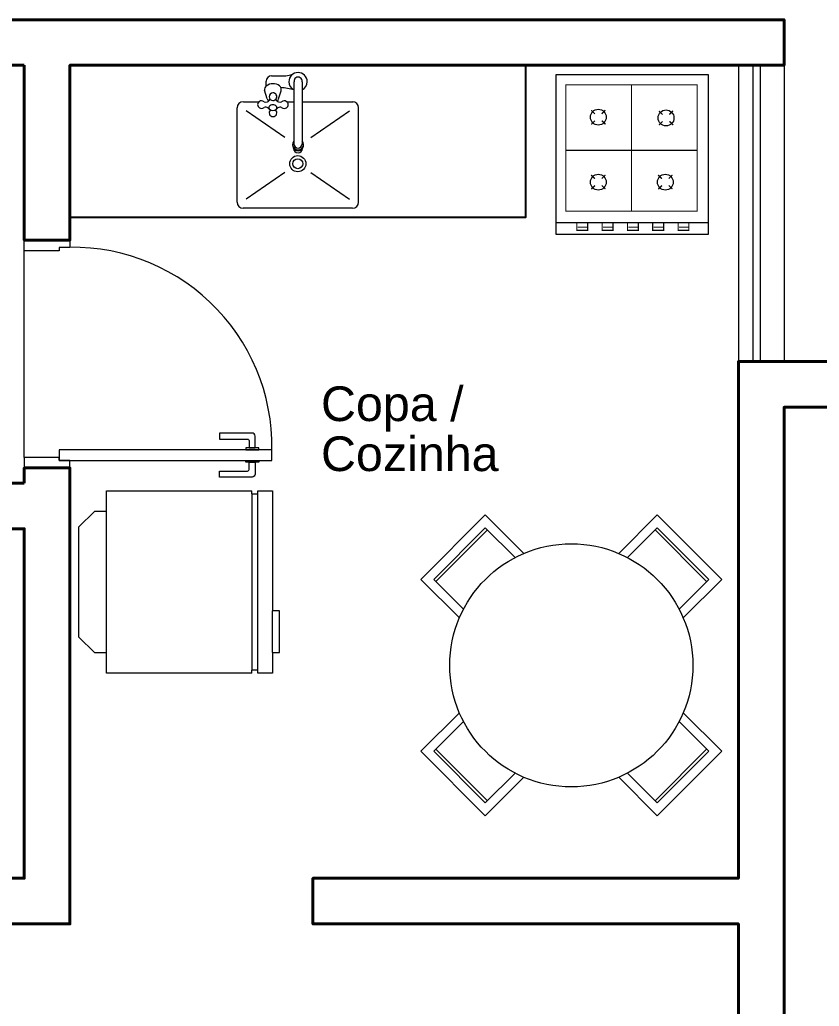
# Model space of a CAD drawing. Header units: inches. Extents: x 208.2 to 264.4, y 86.5 to 110.5.
# Drawn here: x 231.035 to 233.666, y 98.187 to 101.433 of the extents above; entities that cross this region are included whole.
import ezdxf

# ---------------------------------------------------------------- set-up
doc = ezdxf.new("R2010")
doc.units = ezdxf.units.IN
doc.header["$MEASUREMENT"] = 0
doc.linetypes.add('CONTINU', pattern=[0])
for name, color, linetype, lineweight in [('COMPLEMENTO', 7, 'Continuous', 9), ('ESQ_INTER', 7, 'Continuous', 9), ('ESQUADRIAS', 7, 'Continuous', 13), ('L_DECA', 7, 'Continuous', 9), ('Plarga', 7, 'Continuous', 40), ('texto', 7, 'Continuous', 13)]:
    doc.layers.add(name, color=color, linetype=linetype, lineweight=lineweight)
doc.styles.add('arial', font='arial.ttf')

msp = doc.modelspace()

# ---------------------------------------------------------------- linework, layer by layer
msp.add_lwpolyline([(231.2002, 101.2827), (231.2002, 100.7827), (232.7002, 100.7827), (232.7002, 101.2827), (231.2002, 101.2827)])
at = {"lineweight": 5}
for points in [[(233.4002, 101.2827), (233.4002, 100.3077)], [(233.5502, 101.2827), (233.5502, 100.3077)], [(233.5502, 101.2827), (233.5502, 100.3077)], [(231.0502, 99.9927), (231.0502, 100.6727)], [(231.0502, 98.6077), (231.0502, 99.7577), (230.2502, 99.7577), (230.2502, 98.6077), (231.0502, 98.6077)]]:
    msp.add_lwpolyline(points, dxfattribs=at)
at = {"layer": 'COMPLEMENTO', "lineweight": 5}
for p, q in [((231.3212, 99.8827), (231.7989, 99.8827)), ((231.7989, 99.8726), (231.7989, 99.2928)), ((231.7989, 99.8726), (231.8191, 99.8726)), ((231.8191, 99.8827), (231.8672, 99.8827)), ((231.8191, 99.2928), (231.8191, 99.8726)), ((231.8672, 99.8827), (231.8672, 99.4875)), ((231.2302, 99.7639), (231.2807, 99.8145)), ((231.3212, 99.8145), (231.2807, 99.8145)), ((231.8672, 99.351), (231.8672, 99.4875)), ((231.2807, 99.351), (231.2302, 99.4015)), ((231.2807, 99.351), (231.3212, 99.351)), ((231.3212, 99.2827), (231.3212, 99.351)), ((231.8672, 99.351), (231.8672, 99.2827)), ((231.7989, 99.2827), (231.3212, 99.2827)), ((231.8191, 99.2928), (231.7989, 99.2928)), ((231.8672, 99.2827), (231.8191, 99.2827))]:
    msp.add_line(p, q, dxfattribs=at)
at = {"layer": 'COMPLEMENTO'}
msp.add_lwpolyline([(233.3002, 101.2527), (233.3002, 100.7261), (232.8002, 100.7261), (232.8002, 101.2527)], close=True, dxfattribs=at)
for points, const_width in [([(232.8323, 100.8011), (232.8323, 101.2187), (233.2643, 101.2187), (233.2643, 100.803), (232.8323, 100.803)], 0.00375), ([(233.0483, 100.803), (233.0483, 101.2164)], 0.00375), ([(232.8323, 101.0029), (233.2643, 101.0029)], 0.00375), ([(233.3002, 100.7653), (232.8002, 100.7653)], 0.00417)]:
    msp.add_lwpolyline(points, dxfattribs=dict(at, const_width=const_width))
at = {"layer": 'COMPLEMENTO', "color": 1, "const_width": 0.00417}
for points in [[(232.9278, 101.123), (232.9157, 101.1351)], [(232.9502, 101.1233), (232.9623, 101.1353)], [(233.1506, 101.1207), (233.1385, 101.1328)], [(233.173, 101.121), (233.1851, 101.1331)], [(232.9281, 101.1005), (232.916, 101.0885)], [(232.9505, 101.1008), (232.9626, 101.0887)], [(233.1509, 101.0983), (233.1388, 101.0862)], [(233.1733, 101.0986), (233.1854, 101.0865)], [(232.9278, 100.9094), (232.9157, 100.9215)], [(232.9502, 100.9097), (232.9623, 100.9218)], [(233.1483, 100.9094), (233.1363, 100.9215)], [(233.1708, 100.9097), (233.1829, 100.9218)], [(232.9281, 100.887), (232.916, 100.8749)], [(232.9505, 100.8873), (232.9626, 100.8752)], [(233.1486, 100.887), (233.1365, 100.8749)], [(233.1711, 100.8873), (233.1831, 100.8752)], [(232.8684, 100.7653), (232.8684, 100.7401), (232.9038, 100.7401), (232.9038, 100.7653)], [(232.9518, 100.7653), (232.9518, 100.7401), (232.9871, 100.7401), (232.9871, 100.7653)], [(233.0351, 100.7653), (233.0351, 100.7401), (233.0705, 100.7401), (233.0705, 100.7653)], [(233.1184, 100.7653), (233.1184, 100.7401), (233.1538, 100.7401), (233.1538, 100.7653)], [(233.2018, 100.7653), (233.2018, 100.7401), (233.2371, 100.7401), (233.2371, 100.7653)], [(232.8709, 100.7502), (232.9038, 100.7502)], [(232.9543, 100.7502), (232.9871, 100.7502)], [(233.0376, 100.7502), (233.0705, 100.7502)], [(233.1209, 100.7502), (233.1538, 100.7502)], [(233.2043, 100.7502), (233.2371, 100.7502)]]:
    msp.add_lwpolyline(points, dxfattribs=at)
at = {"layer": 'COMPLEMENTO', "lineweight": 5}
for points in [[(231.3212, 99.8145), (231.3212, 99.8827)], [(231.7989, 99.8726), (231.7989, 99.8827)], [(231.8191, 99.8726), (231.8191, 99.8827)], [(231.3212, 99.351), (231.3212, 99.8145)], [(231.7989, 99.2827), (231.7989, 99.2928)], [(231.8191, 99.2827), (231.8191, 99.2928)]]:
    msp.add_lwpolyline(points, dxfattribs=at)
at = {"layer": 'COMPLEMENTO'}
for points in [[(232.4819, 99.4645), (232.3552, 99.5912), (232.5673, 99.8033), (232.694, 99.6766)], [(233.2184, 99.4645), (233.3451, 99.5912), (233.133, 99.8033), (233.0063, 99.6766)], [(232.4955, 99.4933), (232.3976, 99.5912), (232.5673, 99.7609), (232.6652, 99.663)], [(233.2048, 99.4933), (233.3027, 99.5912), (233.133, 99.7609), (233.0351, 99.663)], [(232.4047, 99.5841), (232.5744, 99.7538)], [(233.2956, 99.5841), (233.1259, 99.7538)], [(232.4819, 99.1522), (232.3552, 99.0255), (232.5673, 98.8134), (232.694, 98.9401)], [(233.2184, 99.1522), (233.3451, 99.0255), (233.133, 98.8134), (233.0063, 98.9401)], [(232.4955, 99.1234), (232.3976, 99.0255), (232.5673, 98.8558), (232.6652, 98.9537)], [(233.2048, 99.1234), (233.3027, 99.0255), (233.133, 98.8558), (233.0351, 98.9537)], [(232.4047, 99.0326), (232.5744, 98.8629)], [(233.2956, 99.0326), (233.1259, 98.8629)]]:
    msp.add_lwpolyline(points, dxfattribs=at)
at = {"layer": 'COMPLEMENTO', "linetype": 'Continuous', "lineweight": 5}
msp.add_lwpolyline([(231.2302, 99.4015), (231.2302, 99.7639)], dxfattribs=at)
at = {"layer": 'COMPLEMENTO', "color": 1, "lineweight": 5}
msp.add_lwpolyline([(231.8672, 99.351), (231.8899, 99.351), (231.8899, 99.4875), (231.8672, 99.4875)], dxfattribs=at)
at = {"layer": 'COMPLEMENTO'}
for centre, radius in [((232.9392, 101.1119), 0.0261), ((233.162, 101.1096), 0.0261), ((232.9392, 100.8984), 0.0261), ((233.1597, 100.8984), 0.0261), ((232.8502, 99.3083), 0.4)]:
    msp.add_circle(centre, radius, dxfattribs=at)
at = {"layer": 'ESQ_INTER'}
for points in [[(233.4477, 101.2827), (233.4477, 100.3077)], [(233.4727, 100.3077), (233.4727, 101.2827)]]:
    msp.add_lwpolyline(points, dxfattribs=at)
at = {"layer": 'ESQUADRIAS'}
for points in [[(231.0502, 100.7077), (231.2002, 100.7077), (231.2002, 100.6827), (231.1652, 100.6827), (231.1652, 100.6727), (231.0502, 100.6727)], [(231.1652, 100.0177), (231.1652, 99.9827), (231.8652, 99.9827), (231.8652, 100.0177)], [(231.7796, 100.024), (231.7796, 100.0177), (231.8223, 100.0177), (231.8223, 100.024)], [(231.0502, 99.9577), (231.2002, 99.9577), (231.2002, 99.9827), (231.1652, 99.9827), (231.1652, 99.9927), (231.0502, 99.9927)], [(231.7796, 99.9764), (231.7796, 99.9827), (231.8223, 99.9827), (231.8223, 99.9764)]]:
    msp.add_lwpolyline(points, close=True, dxfattribs=at)
for points in [[(231.8097, 100.024), (231.8097, 100.0627, 0.414214), (231.7997, 100.0727), (231.6927, 100.0727), (231.6927, 100.0527), (231.7847, 100.0527, -0.414214), (231.7897, 100.0477), (231.7897, 100.024)], [(231.8097, 99.9764), (231.8097, 99.9377, -0.414214), (231.7997, 99.9277), (231.6927, 99.9277), (231.6927, 99.9477), (231.7847, 99.9477, 0.414214), (231.7897, 99.9527), (231.7897, 99.9764)]]:
    msp.add_lwpolyline(points, format="xyb", close=True, dxfattribs=at)
msp.add_arc((231.2088, 100.0277), 0.6565, 359.131, 93.8066, dxfattribs=at)
at = {"layer": 'L_DECA', "linetype": 'CONTINU', "lineweight": 5}
for p, q in [((231.8464, 101.2146), (231.8464, 101.2308)), ((231.8634, 101.2478), (231.8934, 101.2478)), ((231.9376, 101.2287), (231.9377, 101.0228)), ((231.9643, 101.2286), (231.9643, 101.0239)), ((231.8552, 101.1662), (231.8592, 101.171)), ((231.8815, 101.1662), (231.8783, 101.1716)), ((231.8521, 101.143), (231.8565, 101.1388)), ((231.8846, 101.143), (231.8801, 101.1386)), ((231.9643, 101.0238), (231.9643, 101.0241)), ((231.9643, 101.0234), (231.9643, 101.0238)), ((231.9643, 101.0231), (231.9643, 101.0234))]:
    msp.add_line(p, q, dxfattribs=at)
at = {"layer": 'L_DECA', "color": 1, "lineweight": 5}
for p, q in [((231.8495, 101.1719), (231.8411, 101.2008)), ((231.8872, 101.1719), (231.8953, 101.199))]:
    msp.add_line(p, q, dxfattribs=at)
at = {"layer": 'L_DECA', "color": 0, "lineweight": 5}
for p, q in [((231.7719, 101.1627), (231.8223, 101.1627)), ((231.9144, 101.1627), (231.9378, 101.1627)), ((231.9644, 101.1627), (232.1319, 101.1627)), ((231.7502, 100.8327), (231.7502, 101.1427)), ((231.9075, 101.0457), (231.7802, 101.1327)), ((231.9929, 101.0457), (232.1202, 101.1327)), ((232.1502, 100.8327), (232.1502, 101.1427)), ((231.9075, 100.9297), (231.7802, 100.8427)), ((231.9929, 100.9297), (232.1202, 100.8427)), ((232.1302, 100.8127), (231.7702, 100.8127))]:
    msp.add_line(p, q, dxfattribs=at)
for radius in [0.0266, 0.0163]:
    msp.add_circle((231.9502, 100.9589), radius, dxfattribs=at)
at = {"layer": 'L_DECA', "linetype": 'CONTINU', "lineweight": 5}
for centre, radius, start, end in [((231.8994, 101.3417), 0.0941, 266.3338, 294.0134), ((231.8634, 101.2308), 0.017, 90, 180), ((231.951, 101.2287), 0.0302, 180, 243.943), ((231.9511, 101.2305), 0.0134, 352.3879, 188.0996), ((231.951, 101.2287), 0.0302, 296.3024, 0), ((231.8685, 101.1794), 0.0126, 90, 270), ((231.8686, 101.1795), 0.0126, 269.8839, 90.0759), ((231.8757, 100.9865), 0.2238, 73.9065, 85.229), ((231.8304, 101.1532), 0.0124, 87.1889, 270.6097), ((231.8287, 101.1456), 0.0201, 56.489, 83.4849), ((231.8449, 101.1803), 0.0186, 254.3053, 286.256), ((231.8459, 101.1737), 0.012, 290.4019, 321.2699), ((231.8908, 101.1737), 0.012, 218.7301, 249.5981), ((231.8918, 101.1803), 0.0186, 253.744, 285.6947), ((231.908, 101.1456), 0.0201, 96.5151, 123.511), ((231.9063, 101.1532), 0.0124, 269.3903, 92.8111), ((231.8303, 101.1566), 0.0158, 270.8864, 306.0011), ((231.8449, 101.1289), 0.0159, 62.8995, 109.5556), ((231.8685, 101.1265), 0.0126, 130.7717, 270), ((231.8686, 101.1265), 0.0126, 269.8839, 50.1549), ((231.8918, 101.1289), 0.0159, 70.4444, 117.1005), ((231.9064, 101.1566), 0.0158, 233.9989, 269.1136), ((231.9511, 101.0221), 0.018, 139.627, 42.9785), ((231.9511, 101.0193), 0.018, 175.5623, 4.4377), ((231.9509, 101.0239), 0.0133, 184.7475, 355.8932), ((231.9511, 101.0098), 0.015, 181.3239, 358.0576)]:
    msp.add_arc(centre, radius, start, end, dxfattribs=at)
at = {"layer": 'L_DECA', "linetype": 'CONTINU'}
msp.add_arc((231.951, 101.2287), 0.0302, 0.0003, 179.9997, dxfattribs=at)
at = {"layer": 'L_DECA', "color": 1, "lineweight": 5}
for centre, radius, start, end in [((231.8684, 101.1872), 0.0351, 51.5627, 128.8931), ((231.8565, 101.2028), 0.0155, 130.6454, 187.4197), ((231.8805, 101.2029), 0.0153, 344.9887, 50.3302), ((231.868, 101.1805), 0.0205, 204.7031, 228.119), ((231.8683, 101.137), 0.0161, 39.9222, 140.0778), ((231.8686, 101.1805), 0.0205, 311.881, 335.2969), ((231.8625, 101.1434), 0.0076, 148.9261, 225.5295), ((231.8683, 101.152), 0.0179, 231.246, 308.754), ((231.8742, 101.1434), 0.0076, 314.4705, 31.0739)]:
    msp.add_arc(centre, radius, start, end, dxfattribs=at)
at = {"layer": 'L_DECA', "color": 0, "lineweight": 5}
for centre, start, end in [((231.7702, 101.1427), 90, 180), ((232.1302, 101.1427), 0, 90), ((231.7702, 100.8327), 180, 270), ((232.1302, 100.8327), 270, 0)]:
    msp.add_arc(centre, 0.02, start, end, dxfattribs=at)
at = {"layer": 'Plarga'}
for points in [[(231.0502, 101.2827), (231.0502, 100.7077), (231.2002, 100.7077), (231.2002, 101.2827), (233.5502, 101.2827), (233.5502, 101.4327), (229.8502, 101.4327), (229.8502, 101.2827)], [(233.7002, 97.5577), (233.4002, 97.5577), (233.4002, 98.4577), (232.0002, 98.4577), (232.0002, 98.6077), (233.4002, 98.6077), (233.4002, 100.3077), (234.7502, 100.3077), (234.7502, 100.1577), (233.5502, 100.1577), (233.5502, 97.7077), (233.7002, 97.7077)], [(231.0502, 99.9077), (231.0502, 99.9577), (231.2002, 99.9577), (231.2002, 98.4577), (229.3002, 98.4577), (229.3002, 98.6077), (231.0502, 98.6077), (231.0502, 99.7577), (229.1502, 99.7577), (229.1502, 99.9077)]]:
    msp.add_lwpolyline(points, close=True, dxfattribs=at)

# ---------------------------------------------------------------- texts
at = {"layer": 'texto', "style": 'arial'}
for s, p in [('Copa /', (232.0266, 100.1121)), ('Cozinha', (232.0266, 99.9476))]:
    msp.add_text(s, height=0.11402, dxfattribs=at).set_placement(p)

doc.saveas('drawing.dxf')
